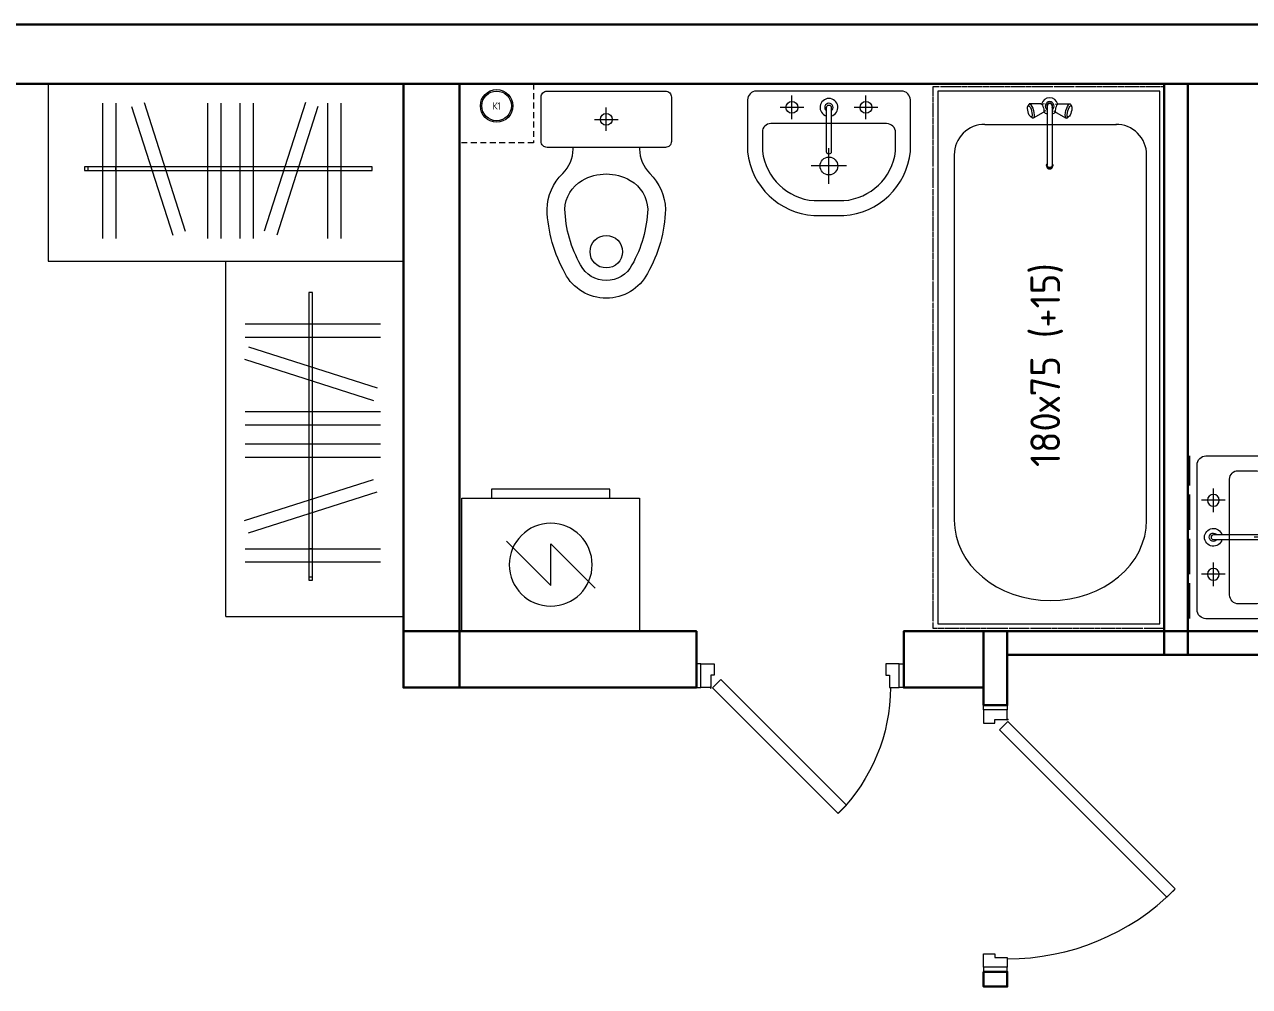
# Model space of a CAD drawing. Header units: millimetres. Extents: x 0 to 145404, y 0 to 194550.
# Drawn here: x 119106 to 123244, y 130796 to 134046 of the extents above; entities that cross this region are included whole.
import ezdxf
from ezdxf.enums import TextEntityAlignment as Align

# ---------------------------------------------------------------- set-up
doc = ezdxf.new("R2010")
doc.units = ezdxf.units.MM
for name, pattern in [('200_ШТРИХ', [320, 200, -120]), ('ACAD_ISO02W100', [15, 12, -3]), ('ГОСТ 2.303 5', [24, 20, -1.5, 1, -1.5])]:
    doc.linetypes.add(name, pattern=pattern)
for name, color, linetype, lineweight in [('АР - ВК', 126, 'Continuous', 13), ('АР - Двери', 126, 'Continuous', 9), ('АР - Монолит', 56, 'Continuous', 30), ('АР - Перегородки 190', 54, 'Continuous', 30), ('АР - Перегородки 80', 32, 'Continuous', 30), ('АР - Сантехника', 150, 'Continuous', 9)]:
    doc.layers.add(name, color=color, linetype=linetype, lineweight=lineweight)
doc.layers.add('АР - мебель', color=7, linetype='Continuous', lineweight=9, true_color=0x787878)
doc.styles.add('GOST 2.304', font='CS_Gost2304.shx', dxfattribs={"oblique": 15})
doc.styles.add('GOST-2.304_Type-B', font='GOST Common.ttf')
doc.styles.add('ГОСТ 2.304', font='CS_Gost2304.shx')

# ---------------------------------------------------------------- blocks, each defined once
blk = doc.blocks.new('Квартира 2К 6450 тип 8 перекидная')
at = {"layer": 'АР - Монолит', "elevation": 0}
blk.add_lwpolyline([(-6550, -4690), (-6550, -4490), (7980, -4490), (7980, -4690)], close=True, dxfattribs=at)
blk = doc.blocks.new('V_Section_1')
blk.add_blockref('Квартира 2К 6450 тип 8 перекидная', (6950, -36960, 0))
blk = doc.blocks.new('Ш03 600х1200')
for p, q in [((0, 600), (-1200, 600)), ((-1200, 0), (-1200, 600)), ((0, 0), (0, 600)), ((-988.5, 66), (-988.5, 522.9)), ((-944.2, 66), (-944.2, 522.9)), ((-911.1, 76.8), (-772.2, 512)), ((-868.9, 63.3), (-730, 498.6)), ((-692.1, 66), (-692.1, 522.9)), ((-647.8, 66), (-647.8, 522.9)), ((-583, 66), (-583, 522.9)), ((-538.7, 66), (-538.7, 522.9)), ((-324.4, 63.3), (-463.3, 498.6)), ((-282.2, 76.8), (-421.1, 512)), ((-228.6, 66), (-228.6, 522.9)), ((-184.3, 66), (-184.3, 522.9)), ((-123, 293.3), (-1094.4, 293.3)), ((-1094.4, 293.3), (-1094.4, 280.4)), ((-134.5, 293.3), (-228.9, 293.3)), ((-228.9, 293.3), (-228.9, 280.4)), ((-134.5, 280.4), (-134.5, 293.3)), ((-123, 280.4), (-123, 293.3)), ((-1094.4, 280.4), (-123, 280.4)), ((-228.9, 280.4), (-134.5, 280.4)), ((0, 0), (-1200, 0))]:
    blk.add_line(p, q)
blk = doc.blocks.new('Умывальник_550х420')
at = {"color": 0, "ltscale": 50}
for points in [[(55, -274.6), (230.3, -274.6, 0.365452), (445, -50.5), (445, 50.2, 0.368387), (228.9, 275.4), (55, 275.4, 0.412588), (25, 245.3), (25, -244.5, 0.412222)], [(163, -224.6), (228, -224.6, 0.357073), (395, -49.7), (395, 50.3, 0.35647), (228, 225.4), (165, 225.4, 0.411711), (135, 195.3), (135, -196.4, 0.420441)], [(80, 8.3), (230, 8.3, -1), (230, -7.7), (80, -7.7, -1)]]:
    blk.add_lwpolyline(points, format="xyb", close=True, dxfattribs=at)
for points in [[(120, 125.3), (40, 125.3)], [(80, 165.3), (80, 85.3)], [(278, 60.2), (278, -59.8)], [(338, 0.2), (218, 0.2)], [(80, -84.7), (80, -164.7)], [(120, -124.7), (40, -124.7)]]:
    blk.add_lwpolyline(points, dxfattribs=at)
for centre, radius in [((80, 125.3), 20), ((278, 0.2), 30), ((80, -124.7), 20)]:
    blk.add_circle(centre, radius, dxfattribs=at)
for radius, start, end in [(30, 15.466, 344.534), (14, 34.8499, 325.1501)]:
    blk.add_arc((80, 0.3), radius, start, end, dxfattribs=at)
at = {"layer": 'Defpoints', "linetype": 'ACAD_ISO02W100', "lineweight": -2, "ltscale": 10}
blk.add_lwpolyline([(0, 275.3), (0, -274.7)], dxfattribs=at)
at = {"layer": 'АР - Сантехника', "linetype": 'ACAD_ISO02W100', "ltscale": 10, "style": 'GOST 2.304', "width": 0.7}
blk.add_attdef('NAME', text='', height=250, dxfattribs=at).set_placement((278, 0.2, 0), align=Align.MIDDLE_CENTER)
blk = doc.blocks.new('Унитаз_700х440')
at = {"color": 0, "ltscale": 50}
for points in [[(195, -220), (45, -220, -0.414601), (25, -200), (25, 200, -0.414214), (45, 220), (195, 220, -0.414214), (215, 200), (215, -200, -0.414487)], [(327.1, 81.1, -0.261097), (424.4, 140, -0.11879), (612.3, 86.6, -0.608687), (612.3, -86.6, -0.11879), (424.4, -140, -0.261097), (327.1, -81.1, -0.27207)]]:
    blk.add_lwpolyline(points, format="xyb", close=True, dxfattribs=at)
blk.add_lwpolyline([(215, 112.3), (220.9, 112.3, 0.202167), (303, 147, -0.194798), (424.5, 200, -0.119349), (640.7, 139.4, -0.604544), (640.7, -139.4, -0.119349), (424.5, -200, -0.194798), (303, -147, 0.202167), (220.9, -112.3), (215, -112.3)], format="xyb", dxfattribs=at)
for points in [[(120.6, -40), (120.6, 40)], [(159.4, 0), (80.6, 0)]]:
    blk.add_lwpolyline(points, dxfattribs=at)
for centre, radius in [((567.6, 0), 55), ((120.6, 0), 20)]:
    blk.add_circle(centre, radius, dxfattribs=at)
at = {"layer": 'Defpoints', "linetype": 'ACAD_ISO02W100', "lineweight": -2, "ltscale": 10}
blk.add_lwpolyline([(0, -220), (0, 220)], dxfattribs=at)
blk = doc.blocks.new('*U73')
at = {"ltscale": 100}
for p, q in [((-885, -37.5), (-885, 42.5)), ((-885, 42.5), (-840, 42.5)), ((-840, 42.5), (-840, 4.5)), ((-15, 42.5), (-60, 42.5)), ((-60, 42.5), (-60, 4.5)), ((-15, -37.5), (-15, 42.5)), ((-840, 4.5), (-852, 4.5)), ((-852, 4.5), (-852, -37.5)), ((-60, 4.5), (-48, 4.5)), ((-48, 4.5), (-48, -35.5)), ((-852, -37.5), (-885, -37.5)), ((-46, -37.5), (-15, -37.5))]:
    blk.add_line(p, q, dxfattribs=at)
for points in [[(-885, 42.5), (-900, 42.5), (-900, -37.5), (-885, -37.5)], [(-15, 42.5), (0, 42.5), (0, -37.5), (-15, -37.5)], [(-54.4, -38.9), (-82.7, -10.6), (-648, -575.9), (-619.7, -604.2)]]:
    blk.add_lwpolyline(points, close=True, dxfattribs=at)
blk.add_circle((-48, -37.5), 2, dxfattribs=at)
blk.add_arc((-56.7, -37.5), 800, 180, 224.865, dxfattribs=at)
blk = doc.blocks.new('Стояк ВК дополнительный')
at = {"layer": 'АР - ВК', "linetype": '200_ШТРИХ', "lineweight": 5, "ltscale": 0.1}
blk.add_lwpolyline([(0, -250), (0, 0), (200, 0), (200, -250)], close=True, dxfattribs=at)
at = {"layer": 'АР - ВК', "color": 46, "ltscale": 100}
for radius in [55, 50]:
    blk.add_circle((75, -125), radius, dxfattribs=at)
at = {"layer": 'АР - ВК', "color": 46, "ltscale": 100, "style": 'ГОСТ 2.304'}
blk.add_text('К1', height=25, rotation=90, dxfattribs=at).set_placement((75, -125), align=Align.MIDDLE_CENTER)
blk = doc.blocks.new('*U63')
at = {"ltscale": 100}
for p, q in [((-685, -37.5), (-685, 42.5)), ((-685, 42.5), (-640, 42.5)), ((-640, 42.5), (-640, 4.5)), ((-15, 42.5), (-60, 42.5)), ((-60, 42.5), (-60, 4.5)), ((-15, -37.5), (-15, 42.5)), ((-640, 4.5), (-652, 4.5)), ((-652, 4.5), (-652, -37.5)), ((-60, 4.5), (-48, 4.5)), ((-48, 4.5), (-48, -35.5)), ((-652, -37.5), (-685, -37.5)), ((-46, -37.5), (-15, -37.5))]:
    blk.add_line(p, q, dxfattribs=at)
for points in [[(-685, 42.5), (-700, 42.5), (-700, -37.5), (-685, -37.5)], [(-15, 42.5), (0, 42.5), (0, -37.5), (-15, -37.5)], [(-54.4, -38.9), (-82.7, -10.6), (-506.5, -434.5), (-478.3, -462.8)]]:
    blk.add_lwpolyline(points, close=True, dxfattribs=at)
blk.add_circle((-48, -37.5), 2, dxfattribs=at)
blk.add_arc((-55, -37.5), 600, 180, 224.865, dxfattribs=at)
blk = doc.blocks.new('Ванна 180х75 (+15)')
at = {"layer": 'АР - Сантехника'}
for p, q in [((765, 1815), (15, 1815)), ((15, 1815), (15, 15)), ((765, 15), (765, 1815)), ((318.2, 1756.5), (318.4, 1761.1)), ((318.8, 1750.9), (318.2, 1756.5)), ((318.4, 1761.1), (319.3, 1764.3)), ((320.1, 1744.8), (318.8, 1750.9)), ((322.2, 1770), (319.3, 1764.3)), ((319.3, 1764.3), (320.9, 1765.8)), ((322, 1738.9), (320.1, 1744.8)), ((320.9, 1765.8), (323, 1765.3)), ((324.3, 1733.8), (322, 1738.9)), ((322.2, 1770), (324.2, 1771.8)), ((323, 1765.3), (325.4, 1763)), ((363.5, 1772), (324.2, 1771.8)), ((324.2, 1771.8), (326.8, 1771.2)), ((325.4, 1763), (327.8, 1759.1)), ((326.8, 1771.2), (329.8, 1768.4)), ((327.8, 1759.1), (330.1, 1753.9)), ((329.8, 1768.4), (332.9, 1763.5)), ((330.1, 1753.9), (332, 1748)), ((332, 1748), (333.3, 1742)), ((332.9, 1763.5), (335.7, 1757)), ((333.3, 1742), (333.9, 1736.4)), ((335.7, 1757), (338.1, 1749.7)), ((371.3, 1743), (337.1, 1723.5)), ((338.1, 1749.7), (339.7, 1742.1)), ((339.7, 1742.1), (340.5, 1735.1)), ((363.5, 1772), (365.1, 1771.7)), ((365.1, 1771.7), (366.9, 1769.9)), ((366.9, 1769.9), (368.7, 1767)), ((374.4, 1771.8), (367, 1769.8)), ((368.7, 1767), (370.5, 1763.1)), ((370.5, 1763.1), (371.9, 1758.7)), ((372.5, 1744.1), (371.3, 1743)), ((371.9, 1758.7), (372.9, 1754.2)), ((373.2, 1746.5), (372.5, 1744.1)), ((372.9, 1754.2), (373.3, 1750)), ((373.3, 1750), (373.2, 1746.5)), ((380.6, 1748.6), (373.2, 1746.6)), ((384.6, 1764.4), (384.6, 1564.3)), ((401.6, 1764.4), (401.6, 1564.3)), ((405.6, 1748.6), (413.1, 1746.6)), ((411.8, 1771.8), (419.3, 1769.8)), ((412.9, 1750), (413.4, 1754.2)), ((413.1, 1746.5), (412.9, 1750)), ((413.8, 1744.1), (413.1, 1746.5)), ((413.4, 1754.2), (414.4, 1758.7)), ((415, 1743), (413.8, 1744.1)), ((414.4, 1758.7), (415.8, 1763.1)), ((415, 1743), (449.1, 1723.5)), ((415.8, 1763.1), (417.5, 1767)), ((417.5, 1767), (419.4, 1769.9)), ((419.4, 1769.9), (421.2, 1771.7)), ((421.2, 1771.7), (422.7, 1772)), ((422.7, 1772), (462.1, 1771.8)), ((445.7, 1735.1), (446.5, 1742.1)), ((446.5, 1742.1), (448.1, 1749.7)), ((448.1, 1749.7), (450.5, 1757)), ((450.5, 1757), (453.4, 1763.5)), ((452.3, 1736.4), (452.9, 1742)), ((452.9, 1742), (454.2, 1748)), ((453.4, 1763.5), (456.4, 1768.4)), ((454.2, 1748), (456.1, 1753.9)), ((456.1, 1753.9), (458.4, 1759.1)), ((456.4, 1768.4), (459.4, 1771.2)), ((458.4, 1759.1), (460.9, 1763)), ((459.4, 1771.2), (462.1, 1771.8)), ((460.9, 1763), (463.3, 1765.3)), ((464.3, 1738.9), (462, 1733.8)), ((462.1, 1771.8), (464, 1770)), ((463.3, 1765.3), (465.4, 1765.8)), ((464, 1770), (466.9, 1764.3)), ((466.2, 1744.8), (464.3, 1738.9)), ((465.4, 1765.8), (466.9, 1764.3)), ((467.5, 1750.9), (466.2, 1744.8)), ((466.9, 1764.3), (467.9, 1761.1)), ((468.1, 1756.5), (467.5, 1750.9)), ((467.9, 1761.1), (468.1, 1756.5)), ((174.5, 1702.4), (618.9, 1702.4)), ((326.7, 1729.9), (324.3, 1733.8)), ((329.1, 1727.6), (326.7, 1729.9)), ((331.2, 1727.1), (329.1, 1727.6)), ((334.5, 1724.1), (329.1, 1727.6)), ((332.8, 1728.6), (331.2, 1727.1)), ((333.8, 1731.7), (332.8, 1728.6)), ((333.9, 1736.4), (333.8, 1731.7)), ((337.1, 1723.5), (334.5, 1724.1)), ((339.1, 1725.3), (337.1, 1723.5)), ((340.3, 1729.3), (339.1, 1725.3)), ((340.5, 1735.1), (340.3, 1729.3)), ((384.6, 1737.7), (384.5, 1737.8)), ((401.8, 1737.8), (401.6, 1737.7)), ((446, 1729.3), (445.7, 1735.1)), ((447.1, 1725.3), (446, 1729.3)), ((449.1, 1723.5), (447.1, 1725.3)), ((451.7, 1724.1), (449.1, 1723.5)), ((451.7, 1724.1), (457.1, 1727.6)), ((452.5, 1731.7), (452.3, 1736.4)), ((453.4, 1728.6), (452.5, 1731.7)), ((455, 1727.1), (453.4, 1728.6)), ((457.1, 1727.6), (455, 1727.1)), ((459.5, 1729.9), (457.1, 1727.6)), ((462, 1733.8), (459.5, 1729.9)), ((70.6, 1599.9), (70.6, 365.8)), ((720.6, 365.8), (720.6, 1599.9)), ((15, 15), (765, 15))]:
    blk.add_line(p, q, dxfattribs=at)
at = {"layer": 'АР - Сантехника', "linetype": 'ГОСТ 2.303 5'}
blk.add_lwpolyline([(780, 0), (0, 0), (0, 1830), (780, 1830)], close=True, dxfattribs=at)
at = {"layer": 'АР - Сантехника'}
for points in [[(401.6, 1569.8), (402.4, 1568.7), (403, 1567.5), (403.4, 1566.2), (403.6, 1564.9), (403.6, 1563.6), (403.4, 1562.3), (402.9, 1561), (402.3, 1559.8), (401.5, 1558.7), (400.5, 1557.7), (399.4, 1556.9), (398.1, 1556.2), (396.8, 1555.6), (395.3, 1555.2), (393.9, 1555.1), (392.4, 1555.1), (390.9, 1555.2), (389.5, 1555.6), (388.1, 1556.2), (386.9, 1556.9), (385.7, 1557.7), (384.8, 1558.7), (383.9, 1559.8), (383.3, 1561), (382.9, 1562.3), (382.7, 1563.6), (382.6, 1564.9), (382.8, 1566.2), (383.2, 1567.5), (383.8, 1568.7), (384.6, 1569.8)], [(401.6, 1564.3), (401.5, 1563.1), (401.2, 1562), (400.7, 1560.9), (400, 1559.9), (399.1, 1559), (398.1, 1558.2), (397, 1557.6), (395.7, 1557.2), (394.5, 1556.9), (393.1, 1556.8), (391.8, 1556.9), (390.5, 1557.2), (389.3, 1557.6), (388.1, 1558.2), (387.1, 1559), (386.2, 1559.9), (385.5, 1560.9), (385, 1562), (384.7, 1563.1), (384.6, 1564.3)], [(401.6, 1558.9), (401.5, 1557.7), (401.2, 1556.5), (400.7, 1555.4), (400, 1554.4), (399.1, 1553.5), (398.1, 1552.7), (397, 1552.1), (395.7, 1551.7), (394.5, 1551.4), (393.1, 1551.3), (391.8, 1551.4), (390.5, 1551.7), (389.3, 1552.1), (388.1, 1552.7), (387.1, 1553.5), (386.2, 1554.4), (385.5, 1555.4), (385, 1556.5), (384.7, 1557.7), (384.6, 1558.9)]]:
    blk.add_lwpolyline(points, dxfattribs=at)
for centre, radius, start, end in [((393.1, 1764.4), 28, 13.4165, 166.5835), ((393.1, 1764.4), 15, 304.5181, 235.4819), ((393.1, 1764.4), 28, 223.4165, 252.3278), ((393.1, 1764.4), 10, 328.2117, 211.7883), ((393.1, 1764.4), 8.5, 0, 180), ((393.1, 1764.4), 28, 287.6722, 316.5835), ((173.1, 1599.9), 102.5, 89.241, 180), ((618.1, 1599.9), 102.5, 0, 90.759)]:
    blk.add_arc(centre, radius, start, end, dxfattribs=at)
blk.add_ellipse((395.6, 365.8), major_axis=(325, 0), ratio=0.835998, start_param=3.141593, end_param=6.283185, dxfattribs=at)
at = {"layer": 'АР - Сантехника', "linetype": 'Continuous', "style": 'GOST-2.304_Type-B'}
blk.add_text('180х75 (+15)', height=100, rotation=90, dxfattribs=at).set_placement((378.1, 889.4), align=Align.MIDDLE_CENTER)
blk = doc.blocks.new('Стиральная_машинка_600х450')
at = {"color": 0, "linetype": 'ByBlock', "lineweight": -2, "ltscale": 50}
for points in [[(40, -40), (40, -640), (490, -640), (490, -40)], [(520, -540), (490, -540), (490, -140), (520, -140)]]:
    blk.add_lwpolyline(points, close=True, dxfattribs=at)
blk.add_lwpolyline([(344.3, -490), (194.3, -340), (335.7, -340), (185.7, -190)], dxfattribs=at)
blk.add_circle((265, -340), 140, dxfattribs=at)
blk = doc.blocks.new('Квартира 2К 6450 тип 8-1 перекидная')
at = {"layer": 'АР - Монолит', "elevation": 0}
blk.add_lwpolyline([(-8550, 7500), (-8550, 7300), (5980, 7300), (5980, 7500)], close=True, dxfattribs=at)
at = {"layer": 'АР - Перегородки 190', "elevation": 0}
for points in [[(-3840, 5260), (-3650, 5260), (-3650, 7300), (-3840, 7300)], [(-2850, 5260), (-2850, 5450), (-3840, 5450), (-3840, 5260)], [(-1880, 5260), (-1880, 5450), (-2150, 5450), (-2150, 5260)]]:
    blk.add_lwpolyline(points, close=True, dxfattribs=at)
at = {"layer": 'АР - Перегородки 80', "elevation": 0}
for points in [[(-1270, 5370), (-1190, 5370), (-1190, 7300), (-1270, 7300)], [(-1880, 5450), (-1800, 5450), (-1800, 5200), (-1880, 5200)], [(-1800, 5370), (-1800, 5450), (-1190, 5450), (-1190, 5370)], [(-1270, 5370), (-1270, 5450), (-790, 5450), (-790, 5370)], [(-1880, 4300), (-1800, 4300), (-1800, 4250), (-1880, 4250)]]:
    blk.add_lwpolyline(points, close=True, dxfattribs=at)
at = {"rotation": 269.9999999977546}
blk.add_blockref('Стояк ВК дополнительный', (-3400, 7300, 0), dxfattribs=at)
blk.add_blockref('Ванна 180х75 (+15)', (-2050, 5460, 0))
at = {"layer": 'АР - Двери', "xscale": -1, "rotation": 359.9999999977546}
blk.add_blockref('*U63', (-2850, 5297.5, 0), dxfattribs=at)
at = {"layer": 'АР - Двери', "rotation": 89.99999999775453}
blk.add_blockref('*U73', (-1837.5, 5200, 0), dxfattribs=at)
at = {"layer": 'АР - мебель'}
for p, rotation in [((-5040, 7300, 0), 180), ((-4440, 5500, 0), 269.9999999977546)]:
    blk.add_blockref('Ш03 600х1200', p, dxfattribs=dict(at, rotation=rotation))
at = {"layer": 'АР - Сантехника', "rotation": 269.9999999977546}
for name, p in [('Унитаз_700х440', (-3154.6, 7300, 0)), ('Умывальник_550х420', (-2402.9, 7300, 0))]:
    blk.add_blockref(name, p, dxfattribs=at)
at = {"layer": 'АР - Сантехника', "xscale": -1}
for name, p, rotation in [('Умывальник_550х420', (-1184, 5768, 0), 180), ('Стиральная_машинка_600х450', (-3002.2, 5410, 0), 270)]:
    blk.add_blockref(name, p, dxfattribs=dict(at, rotation=rotation))
blk = doc.blocks.new('V_Section_2')
blk.add_blockref('Квартира 2К 6450 тип 8-1 перекидная', (8950, -7500, 0))

msp = doc.modelspace()

# ---------------------------------------------------------------- block references
for name, p in [('V_Section_1', (117275.5, 175696.1)), ('V_Section_2', (115275.5, 134046.1, 0))]:
    msp.add_blockref(name, p)

doc.saveas('drawing.dxf')
